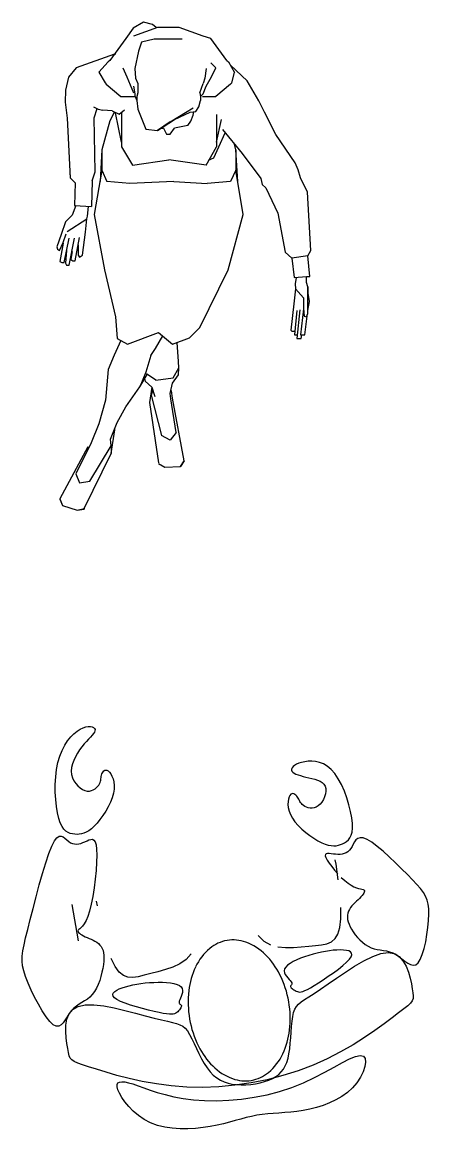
# Model space of a CAD drawing. Header units: millimetres. Extents: x 1029 to 1042.4, y 847.5 to 858.9.
# Drawn here: x 1039.833 to 1040.443, y 850.785 to 852.446 of the extents above; entities that cross this region are included whole.
import ezdxf

# ---------------------------------------------------------------- set-up
doc = ezdxf.new("R2010")
doc.units = ezdxf.units.MM
doc.linetypes.add('0', pattern=[0])
doc.layers.add('Mobiliario TöjiNN', color=7, linetype='Continuous')

msp = doc.modelspace()

# ---------------------------------------------------------------- linework, layer by layer
at = {"layer": 'Mobiliario TöjiNN'}
for p, q in [((1040.0145, 852.4456), (1039.999, 852.4365)), ((1040.0282, 852.442), (1040.0145, 852.4456)), ((1039.999, 852.4365), (1039.988, 852.4209)), ((1040.0355, 852.4374), (1039.9999, 852.4246)), ((1040.0337, 852.4374), (1040.0282, 852.442)), ((1040.0684, 852.4374), (1040.0355, 852.4374)), ((1040.104, 852.4246), (1040.0684, 852.4374)), ((1039.988, 852.4209), (1039.9643, 852.3881)), ((1040.0118, 852.4155), (1040.0072, 852.4018)), ((1040.0309, 852.42), (1040.0118, 852.4155)), ((1040.0729, 852.42), (1040.0309, 852.42)), ((1040.1159, 852.4209), (1040.104, 852.4246)), ((1040.1396, 852.3881), (1040.1159, 852.4209)), ((1039.9712, 852.3976), (1039.9137, 852.3768)), ((1039.973, 852.3976), (1039.9712, 852.3976)), ((1040.0072, 852.4018), (1040.0017, 852.3762)), ((1039.9615, 852.3862), (1039.9478, 852.3707)), ((1039.9643, 852.3881), (1039.9615, 852.3862)), ((1040.1159, 852.3844), (1040.1232, 852.3771)), ((1040.1396, 852.3881), (1040.1423, 852.3862)), ((1040.1423, 852.3862), (1040.151, 852.37)), ((1040.1701, 852.3574), (1040.145, 852.3812)), ((1039.9023, 852.3629), (1039.8978, 852.3437)), ((1039.9137, 852.3768), (1039.9023, 852.3629)), ((1039.9478, 852.3707), (1039.957, 852.3543)), ((1039.9835, 852.3771), (1039.9898, 852.3634)), ((1039.9898, 852.3634), (1039.9999, 852.3397)), ((1040.0017, 852.3762), (1040.0026, 852.3616)), ((1040.0026, 852.3616), (1040.0063, 852.3534)), ((1040.1067, 852.3616), (1040.104, 852.3534)), ((1040.1086, 852.3762), (1040.1067, 852.3616)), ((1040.1086, 852.3497), (1040.1168, 852.3634)), ((1040.1168, 852.3634), (1040.1232, 852.3771)), ((1040.1469, 852.3543), (1040.151, 852.37)), ((1039.957, 852.3543), (1039.9588, 852.3525)), ((1039.9588, 852.3525), (1039.9807, 852.3342)), ((1039.9999, 852.3497), (1040.0017, 852.3378)), ((1040.0063, 852.3534), (1040.0063, 852.3397)), ((1040.0994, 852.3397), (1040.104, 852.3534)), ((1040.104, 852.3378), (1040.1086, 852.3497)), ((1040.1451, 852.3525), (1040.1232, 852.3342)), ((1040.1451, 852.3525), (1040.1469, 852.3543)), ((1040.1874, 852.3276), (1040.1701, 852.3574)), ((1039.8978, 852.3437), (1039.8971, 852.3257)), ((1039.9807, 852.3342), (1040.0017, 852.3342)), ((1040.0017, 852.3378), (1040.0017, 852.3351)), ((1040.0017, 852.3351), (1040.0045, 852.3278)), ((1040.0063, 852.3397), (1040.0045, 852.3342)), ((1040.0045, 852.3342), (1040.0045, 852.3278)), ((1040.0994, 852.3397), (1040.1003, 852.3342)), ((1040.1003, 852.3342), (1040.104, 852.3378)), ((1040.1003, 852.3342), (1040.1003, 852.3278)), ((1040.1031, 852.3342), (1040.1232, 852.3342)), ((1039.8971, 852.3257), (1039.9004, 852.3013)), ((1039.9397, 852.3185), (1039.9469, 852.315)), ((1039.9405, 852.3022), (1039.9451, 852.3159)), ((1039.9469, 852.315), (1039.9539, 852.3136)), ((1039.9679, 852.3123), (1039.9539, 852.3136)), ((1039.9679, 852.3123), (1039.978, 852.3077)), ((1039.978, 852.3077), (1039.9862, 852.3141)), ((1040.0045, 852.3278), (1040.0063, 852.315)), ((1040.0063, 852.315), (1040.009, 852.3077)), ((1040.0547, 852.2958), (1040.0894, 852.3168)), ((1040.093, 852.3114), (1040.0976, 852.3187)), ((1040.0976, 852.3187), (1040.1003, 852.3278)), ((1040.196, 852.3104), (1040.1874, 852.3276)), ((1039.9004, 852.3013), (1039.9049, 852.2118)), ((1039.9424, 852.221), (1039.9405, 852.3022)), ((1039.9643, 852.2977), (1039.9524, 852.2538)), ((1039.9711, 852.3109), (1039.9643, 852.2977)), ((1039.9816, 852.2657), (1039.9725, 852.3095)), ((1039.9816, 852.3105), (1039.9816, 852.2821)), ((1040.009, 852.3077), (1040.0182, 852.2849)), ((1040.0355, 852.2831), (1040.0611, 852.2995)), ((1040.0547, 852.2958), (1040.0355, 852.2831)), ((1040.0547, 852.2958), (1040.0611, 852.2995)), ((1040.0611, 852.2995), (1040.0848, 852.3105)), ((1040.0812, 852.2904), (1040.0857, 852.2968)), ((1040.0848, 852.3105), (1040.093, 852.3114)), ((1040.0857, 852.2968), (1040.0894, 852.3059)), ((1040.0894, 852.3059), (1040.09, 852.311)), ((1040.1241, 852.3068), (1040.1241, 852.2821)), ((1040.1241, 852.2657), (1040.1314, 852.2995)), ((1040.2131, 852.2771), (1040.196, 852.3104)), ((1039.9816, 852.2821), (1039.9816, 852.2657)), ((1040.0182, 852.2849), (1040.0355, 852.2831)), ((1040.0419, 852.2867), (1040.0446, 852.2867)), ((1040.0419, 852.2867), (1040.0446, 852.2867)), ((1040.0446, 852.2867), (1040.0492, 852.2776)), ((1040.0547, 852.2776), (1040.0611, 852.2867)), ((1040.0812, 852.2904), (1040.0611, 852.2867)), ((1040.1241, 852.2821), (1040.1241, 852.2657)), ((1040.1277, 852.2584), (1040.1372, 852.2796)), ((1040.1332, 852.2846), (1040.1624, 852.2484)), ((1039.9816, 852.2657), (1039.9816, 852.2584)), ((1040.0492, 852.2776), (1040.0547, 852.2776)), ((1040.1241, 852.2657), (1040.1241, 852.2584)), ((1040.1533, 852.2538), (1040.151, 852.2625)), ((1040.2419, 852.2347), (1040.2131, 852.2771)), ((1039.9524, 852.2538), (1039.9497, 852.2064)), ((1039.9524, 852.2538), (1039.9524, 852.2237)), ((1039.9816, 852.2584), (1039.9981, 852.231)), ((1040.1086, 852.231), (1040.1241, 852.2584)), ((1040.1204, 852.242), (1040.1277, 852.2584)), ((1040.1533, 852.2538), (1040.1533, 852.2237)), ((1040.156, 852.2064), (1040.1533, 852.2538)), ((1040.1624, 852.2484), (1040.1907, 852.2109)), ((1039.9981, 852.231), (1040.0529, 852.2392)), ((1040.1086, 852.231), (1040.0529, 852.2392)), ((1040.1122, 852.2383), (1040.1204, 852.242)), ((1040.2465, 852.2242), (1040.2419, 852.2347)), ((1039.904, 852.22), (1039.9049, 852.2118)), ((1039.9378, 852.2073), (1039.9424, 852.221)), ((1039.9524, 852.2237), (1039.9405, 852.157)), ((1039.9524, 852.2237), (1039.9597, 852.2064)), ((1040.1533, 852.2237), (1040.1451, 852.2064)), ((1040.1643, 852.157), (1040.1533, 852.2237)), ((1040.2501, 852.2118), (1040.2465, 852.2242)), ((1039.9049, 852.2118), (1039.9122, 852.2045)), ((1039.9122, 852.2045), (1039.9113, 852.1704)), ((1039.9378, 852.2073), (1039.9369, 852.1689)), ((1039.9944, 852.2036), (1039.9597, 852.2064)), ((1040.0602, 852.2064), (1039.9944, 852.2036)), ((1040.0602, 852.2064), (1040.1104, 852.2036)), ((1040.1451, 852.2064), (1040.1104, 852.2036)), ((1040.1907, 852.2109), (1040.1926, 852.2018)), ((1040.1926, 852.2018), (1040.1981, 852.1972)), ((1040.1981, 852.1972), (1040.2163, 852.1589)), ((1040.2608, 852.1903), (1040.2501, 852.2118)), ((1040.2656, 852.1032), (1040.2608, 852.1903)), ((1039.9131, 852.1707), (1039.9077, 852.1561)), ((1039.9113, 852.1704), (1039.9369, 852.1689)), ((1039.9305, 852.1543), (1039.9323, 852.1689)), ((1039.8976, 852.1461), (1039.8912, 852.1269)), ((1039.9077, 852.1561), (1039.8976, 852.1461)), ((1039.9004, 852.1315), (1039.9296, 852.1506)), ((1039.9278, 852.1306), (1039.9296, 852.1506)), ((1039.9296, 852.1506), (1039.9305, 852.1543)), ((1039.9405, 852.157), (1039.9561, 852.0739)), ((1040.1414, 852.0739), (1040.1643, 852.157)), ((1040.2163, 852.1589), (1040.2273, 852.1004)), ((1039.9232, 852.0959), (1039.9278, 852.1306)), ((1039.8912, 852.1269), (1039.8848, 852.1086)), ((1039.8885, 852.1032), (1039.894, 852.115)), ((1039.894, 852.1141), (1039.8894, 852.0867)), ((1039.894, 852.115), (1039.8985, 852.1278)), ((1039.8958, 852.0849), (1039.9031, 852.1214)), ((1039.9031, 852.0812), (1039.9113, 852.1214)), ((1039.9122, 852.0876), (1039.9186, 852.1223)), ((1039.8848, 852.1086), (1039.8857, 852.105)), ((1039.8857, 852.105), (1039.8885, 852.1032)), ((1039.8994, 852.1032), (1039.8976, 852.084)), ((1039.9077, 852.1013), (1039.9058, 852.0895)), ((1039.9168, 852.1114), (1039.9168, 852.0959)), ((1039.9168, 852.0959), (1039.9186, 852.0931)), ((1039.9186, 852.0931), (1039.9232, 852.0959)), ((1040.2273, 852.1004), (1040.2373, 852.0913)), ((1040.2611, 852.0949), (1040.2656, 852.1032)), ((1039.8894, 852.0867), (1039.8921, 852.0849)), ((1039.8921, 852.0849), (1039.8958, 852.0849)), ((1039.8976, 852.084), (1039.8994, 852.0812)), ((1039.8994, 852.0812), (1039.9031, 852.0812)), ((1039.9058, 852.0895), (1039.9086, 852.0876)), ((1039.9086, 852.0876), (1039.9122, 852.0876)), ((1040.2611, 852.0949), (1040.2373, 852.0913)), ((1040.2373, 852.0913), (1040.2405, 852.0624)), ((1040.2641, 852.0642), (1040.2611, 852.0949)), ((1039.9561, 852.0739), (1039.9725, 852.0036)), ((1040.0994, 851.9872), (1040.1414, 852.0739)), ((1040.2405, 852.0624), (1040.2592, 852.0639)), ((1040.2438, 852.0626), (1040.2419, 852.0529)), ((1040.2592, 852.0639), (1040.2641, 852.0642)), ((1040.2592, 852.0548), (1040.2592, 852.0639)), ((1040.2419, 852.0529), (1040.2428, 852.0456)), ((1040.2611, 852.0484), (1040.2592, 852.0548)), ((1040.2611, 852.0292), (1040.2611, 852.0484)), ((1040.2611, 852.0484), (1040.2611, 852.0283)), ((1040.2428, 852.0456), (1040.2401, 852.0228)), ((1040.2547, 852.0319), (1040.2428, 852.0456)), ((1040.2547, 852.0319), (1040.2547, 852.0164)), ((1040.2638, 852.0265), (1040.2611, 852.042)), ((1040.2401, 852.0228), (1040.2355, 851.9835)), ((1040.2492, 852.0137), (1040.2446, 851.9707)), ((1040.2547, 852.0155), (1040.2501, 851.9762)), ((1040.2547, 852.0164), (1040.2556, 852.0045)), ((1040.2611, 852.0082), (1040.2611, 852.0283)), ((1040.2611, 852.0128), (1040.2638, 852.0265)), ((1039.9725, 852.0036), (1039.9752, 851.9707)), ((1040.2446, 852.0128), (1040.241, 851.9762)), ((1040.2556, 852.0045), (1040.2592, 852.0036)), ((1040.2565, 851.9762), (1040.2602, 852.0045)), ((1040.2592, 852.0036), (1040.2611, 852.0082)), ((1039.9908, 851.9625), (1040.0373, 851.9799)), ((1040.0373, 851.9799), (1040.0583, 851.9625)), ((1040.0839, 851.9717), (1040.0994, 851.9872)), ((1040.2355, 851.9835), (1040.2373, 851.9817)), ((1040.2373, 851.9817), (1040.241, 851.9817)), ((1039.9807, 851.968), (1039.9707, 851.9461)), ((1039.9752, 851.9707), (1039.9908, 851.9625)), ((1040.0328, 851.9561), (1040.0435, 851.9748)), ((1040.0583, 851.9625), (1040.0839, 851.9717)), ((1040.0674, 851.9364), (1040.0651, 851.9649)), ((1040.241, 851.9762), (1040.2446, 851.9762)), ((1040.2446, 851.9762), (1040.2455, 851.9762)), ((1040.2446, 851.9707), (1040.2483, 851.9707)), ((1040.2483, 851.9707), (1040.251, 851.9707)), ((1040.2501, 851.9762), (1040.2538, 851.9762)), ((1040.251, 851.9707), (1040.2519, 851.9762)), ((1040.2538, 851.9762), (1040.2565, 851.9762)), ((1040.0255, 851.9452), (1040.0328, 851.9561)), ((1039.9707, 851.9461), (1039.9615, 851.9242)), ((1040.0255, 851.9452), (1040.0182, 851.9205)), ((1040.0675, 851.9269), (1040.0674, 851.9364)), ((1039.9615, 851.9242), (1039.9579, 851.8785)), ((1040.0182, 851.9205), (1040.009, 851.8986)), ((1040.009, 851.8986), (1040.0202, 851.917)), ((1040.0332, 851.9085), (1040.0191, 851.9178)), ((1040.0583, 851.9041), (1040.0673, 851.9164)), ((1040.0594, 851.9121), (1040.0675, 851.9269)), ((1040.0673, 851.9164), (1040.0675, 851.9269)), ((1039.988, 851.8685), (1040.009, 851.8986)), ((1040.0163, 851.9108), (1040.0172, 851.9068)), ((1040.0172, 851.9068), (1040.0273, 851.8977)), ((1040.0273, 851.8977), (1040.0236, 851.8749)), ((1040.0273, 851.8977), (1040.0319, 851.884)), ((1040.0332, 851.9085), (1040.0594, 851.9121)), ((1040.0547, 851.8886), (1040.0583, 851.9041)), ((1040.0287, 851.8934), (1040.0264, 851.8858)), ((1040.0264, 851.8858), (1040.0419, 851.8256)), ((1040.0556, 851.8803), (1040.0547, 851.8886)), ((1040.0565, 851.8922), (1040.0556, 851.8931)), ((1040.0565, 851.8922), (1040.0556, 851.8931)), ((1040.0638, 851.8301), (1040.0556, 851.8803)), ((1040.0583, 851.8813), (1040.0565, 851.8922)), ((1040.0757, 851.7872), (1040.0583, 851.8813)), ((1039.9579, 851.8785), (1039.9478, 851.8429)), ((1039.9752, 851.8447), (1039.988, 851.8685)), ((1040.0236, 851.8749), (1040.0373, 851.7845)), ((1039.9478, 851.8429), (1039.936, 851.8146)), ((1039.9652, 851.8201), (1039.9752, 851.8447)), ((1039.9661, 851.7982), (1039.9716, 851.8338)), ((1039.9716, 851.8338), (1039.9716, 851.8356)), ((1040.0638, 851.8301), (1040.0547, 851.8182)), ((1039.936, 851.8146), (1039.9131, 851.768)), ((1039.9661, 851.81), (1039.9652, 851.8201)), ((1040.0547, 851.8182), (1040.0419, 851.8256)), ((1039.9314, 851.8082), (1039.8894, 851.7306)), ((1039.9259, 851.716), (1039.9661, 851.7982)), ((1039.9341, 851.7571), (1039.9661, 851.81)), ((1039.9661, 851.81), (1039.9661, 851.7982)), ((1040.0373, 851.7835), (1040.0465, 851.7781)), ((1040.0757, 851.7872), (1040.0702, 851.779)), ((1040.0702, 851.779), (1040.0757, 851.7872)), ((1039.9131, 851.768), (1039.9186, 851.7543)), ((1040.0465, 851.7781), (1040.0702, 851.779)), ((1039.9186, 851.7543), (1039.9341, 851.7571)), ((1039.8894, 851.7306), (1039.8894, 851.7297)), ((1039.8894, 851.7306), (1039.893, 851.7205)), ((1039.8894, 851.7297), (1039.893, 851.7205)), ((1039.893, 851.7205), (1039.915, 851.7132)), ((1039.893, 851.7205), (1039.915, 851.7132)), ((1039.915, 851.7132), (1039.9259, 851.716)), ((1039.915, 851.7132), (1039.9259, 851.7151)), ((1039.9259, 851.716), (1039.9259, 851.7151))]:
    msp.add_line(p, q, dxfattribs=at)
at = {"layer": 'Mobiliario TöjiNN', "linetype": '0'}
for p, q in [((1039.9103, 851.378), (1039.9151, 851.3819)), ((1039.9151, 851.3819), (1039.9197, 851.3849)), ((1039.9197, 851.3849), (1039.9241, 851.387)), ((1039.9241, 851.387), (1039.9282, 851.3883)), ((1039.9282, 851.3883), (1039.9319, 851.3888)), ((1039.9319, 851.3888), (1039.9351, 851.3887)), ((1039.9351, 851.3887), (1039.9378, 851.3881)), ((1039.9378, 851.3881), (1039.9399, 851.3871)), ((1039.9399, 851.3871), (1039.9414, 851.3857)), ((1039.9419, 851.3823), (1039.9411, 851.3804)), ((1039.9414, 851.3857), (1039.942, 851.3841)), ((1039.942, 851.3841), (1039.9419, 851.3823)), ((1039.8965, 851.3606), (1039.9009, 851.3673)), ((1039.9009, 851.3673), (1039.9055, 851.3731)), ((1039.9055, 851.3731), (1039.9103, 851.378)), ((1039.9292, 851.3665), (1039.9258, 851.3626)), ((1039.9323, 851.37), (1039.9292, 851.3665)), ((1039.9352, 851.373), (1039.9323, 851.37)), ((1039.9377, 851.3758), (1039.9352, 851.373)), ((1039.9397, 851.3782), (1039.9377, 851.3758)), ((1039.9411, 851.3804), (1039.9397, 851.3782)), ((1039.8891, 851.3443), (1039.8925, 851.3529)), ((1039.8925, 851.3529), (1039.8965, 851.3606)), ((1039.9155, 851.3486), (1039.9125, 851.3434)), ((1039.9189, 851.3536), (1039.9155, 851.3486)), ((1039.9223, 851.3583), (1039.9189, 851.3536)), ((1039.9258, 851.3626), (1039.9223, 851.3583)), ((1039.8843, 851.3243), (1039.8863, 851.3347)), ((1039.8863, 851.3347), (1039.8891, 851.3443)), ((1039.908, 851.3326), (1039.9067, 851.3272)), ((1039.91, 851.338), (1039.908, 851.3326)), ((1039.9125, 851.3434), (1039.91, 851.338)), ((1040.2442, 851.3322), (1040.2413, 851.3305)), ((1040.2477, 851.3337), (1040.2442, 851.3322)), ((1040.2518, 851.335), (1040.2477, 851.3337)), ((1040.2564, 851.336), (1040.2518, 851.335)), ((1040.2615, 851.3367), (1040.2564, 851.336)), ((1040.2669, 851.3368), (1040.2615, 851.3367)), ((1040.2726, 851.3363), (1040.2669, 851.3368)), ((1040.2785, 851.3349), (1040.2726, 851.3363)), ((1040.2844, 851.3326), (1040.2785, 851.3349)), ((1040.2903, 851.3291), (1040.2844, 851.3326)), ((1039.883, 851.3132), (1039.8843, 851.3243)), ((1039.9067, 851.3272), (1039.9063, 851.3219)), ((1039.9063, 851.3219), (1039.9068, 851.3167)), ((1039.9068, 851.3167), (1039.9083, 851.3119)), ((1039.9513, 851.3139), (1039.9517, 851.3158)), ((1039.9517, 851.3158), (1039.9523, 851.3176)), ((1039.9523, 851.3176), (1039.9531, 851.3194)), ((1039.9531, 851.3194), (1039.9541, 851.3209)), ((1039.9541, 851.3209), (1039.9553, 851.3222)), ((1039.9553, 851.3222), (1039.9566, 851.3231)), ((1039.9566, 851.3231), (1039.9582, 851.3235)), ((1039.9582, 851.3235), (1039.9598, 851.3232)), ((1039.9598, 851.3232), (1039.9617, 851.3222)), ((1039.9617, 851.3222), (1039.9636, 851.3203)), ((1039.9636, 851.3203), (1039.9656, 851.3177)), ((1039.9656, 851.3177), (1039.9674, 851.3143)), ((1040.2366, 851.325), (1040.2365, 851.3232)), ((1040.2365, 851.3232), (1040.2371, 851.3216)), ((1040.2374, 851.3268), (1040.2366, 851.325)), ((1040.2371, 851.3216), (1040.2386, 851.3201)), ((1040.239, 851.3287), (1040.2374, 851.3268)), ((1040.2386, 851.3201), (1040.2406, 851.3187)), ((1040.2413, 851.3305), (1040.239, 851.3287)), ((1040.2406, 851.3187), (1040.2433, 851.3174)), ((1040.2433, 851.3174), (1040.2464, 851.3162)), ((1040.2464, 851.3162), (1040.25, 851.3151)), ((1040.2961, 851.3244), (1040.2903, 851.3291)), ((1040.3016, 851.3182), (1040.2961, 851.3244)), ((1040.3068, 851.3105), (1040.3016, 851.3182)), ((1039.8824, 851.3017), (1039.883, 851.3132)), ((1039.8824, 851.2903), (1039.8824, 851.3017)), ((1039.9083, 851.3119), (1039.9104, 851.3073)), ((1039.9104, 851.3073), (1039.9131, 851.3032)), ((1039.9131, 851.3032), (1039.9163, 851.2996)), ((1039.9163, 851.2996), (1039.9197, 851.2966)), ((1039.9442, 851.2971), (1039.9461, 851.2991)), ((1039.9461, 851.2991), (1039.9476, 851.301)), ((1039.9476, 851.301), (1039.9487, 851.303)), ((1039.9487, 851.303), (1039.9495, 851.3049)), ((1039.9495, 851.3049), (1039.9501, 851.3067)), ((1039.9501, 851.3067), (1039.9505, 851.3085)), ((1039.9505, 851.3085), (1039.9507, 851.3103)), ((1039.9507, 851.3103), (1039.951, 851.3121)), ((1039.951, 851.3121), (1039.9513, 851.3139)), ((1039.9674, 851.3143), (1039.969, 851.3103)), ((1039.969, 851.3103), (1039.9702, 851.3057)), ((1039.9702, 851.3057), (1039.9708, 851.3004)), ((1039.9708, 851.3004), (1039.9707, 851.2947)), ((1040.25, 851.3151), (1040.254, 851.314)), ((1040.254, 851.314), (1040.2582, 851.313)), ((1040.2582, 851.313), (1040.2626, 851.312)), ((1040.2626, 851.312), (1040.2671, 851.311)), ((1040.2671, 851.311), (1040.2715, 851.3098)), ((1040.2715, 851.3098), (1040.2756, 851.3084)), ((1040.2756, 851.3084), (1040.2794, 851.3068)), ((1040.2794, 851.3068), (1040.2827, 851.3048)), ((1040.2827, 851.3048), (1040.2853, 851.3023)), ((1040.2853, 851.3023), (1040.2872, 851.2994)), ((1040.2872, 851.2994), (1040.2881, 851.2958)), ((1040.3116, 851.3016), (1040.3068, 851.3105)), ((1040.3159, 851.2919), (1040.3116, 851.3016)), ((1039.883, 851.2792), (1039.8824, 851.2903)), ((1039.9197, 851.2966), (1039.9233, 851.2943)), ((1039.9233, 851.2943), (1039.9269, 851.2928)), ((1039.9269, 851.2928), (1039.9303, 851.292)), ((1039.9303, 851.292), (1039.9336, 851.292)), ((1039.9336, 851.292), (1039.9366, 851.2927)), ((1039.9366, 851.2927), (1039.9394, 851.2938)), ((1039.9394, 851.2938), (1039.942, 851.2953)), ((1039.942, 851.2953), (1039.9442, 851.2971)), ((1039.9697, 851.2886), (1039.9679, 851.282)), ((1039.9707, 851.2947), (1039.9697, 851.2886)), ((1040.2329, 851.2831), (1040.232, 851.28)), ((1040.2341, 851.2855), (1040.2329, 851.2831)), ((1040.2355, 851.2871), (1040.2341, 851.2855)), ((1040.237, 851.2879), (1040.2355, 851.2871)), ((1040.2386, 851.2881), (1040.237, 851.2879)), ((1040.2401, 851.2877), (1040.2386, 851.2881)), ((1040.2417, 851.2869), (1040.2401, 851.2877)), ((1040.2431, 851.2857), (1040.2417, 851.2869)), ((1040.2445, 851.2843), (1040.2431, 851.2857)), ((1040.2457, 851.2828), (1040.2445, 851.2843)), ((1040.2467, 851.2813), (1040.2457, 851.2828)), ((1040.2863, 851.2835), (1040.2845, 851.2794)), ((1040.2876, 851.2877), (1040.2863, 851.2835)), ((1040.2882, 851.2919), (1040.2876, 851.2877)), ((1040.2881, 851.2958), (1040.2882, 851.2919)), ((1040.3196, 851.2817), (1040.3159, 851.2919)), ((1039.8841, 851.2687), (1039.883, 851.2792)), ((1039.8856, 851.2592), (1039.8841, 851.2687)), ((1039.9619, 851.2684), (1039.958, 851.2617)), ((1039.9652, 851.2753), (1039.9619, 851.2684)), ((1039.9679, 851.282), (1039.9652, 851.2753)), ((1040.2314, 851.2762), (1040.2312, 851.2719)), ((1040.2312, 851.2719), (1040.2317, 851.2671)), ((1040.232, 851.28), (1040.2314, 851.2762)), ((1040.2317, 851.2671), (1040.2329, 851.262)), ((1040.2476, 851.2797), (1040.2467, 851.2813)), ((1040.2484, 851.278), (1040.2476, 851.2797)), ((1040.2493, 851.2764), (1040.2484, 851.278)), ((1040.2503, 851.2749), (1040.2493, 851.2764)), ((1040.2514, 851.2733), (1040.2503, 851.2749)), ((1040.2528, 851.2718), (1040.2514, 851.2733)), ((1040.2545, 851.2704), (1040.2528, 851.2718)), ((1040.2566, 851.269), (1040.2545, 851.2704)), ((1040.259, 851.2678), (1040.2566, 851.269)), ((1040.2617, 851.2669), (1040.259, 851.2678)), ((1040.2646, 851.2663), (1040.2617, 851.2669)), ((1040.2677, 851.2662), (1040.2646, 851.2663)), ((1040.2708, 851.2666), (1040.2677, 851.2662)), ((1040.2738, 851.2677), (1040.2708, 851.2666)), ((1040.2768, 851.2696), (1040.2738, 851.2677)), ((1040.2797, 851.2722), (1040.2768, 851.2696)), ((1040.2823, 851.2755), (1040.2797, 851.2722)), ((1040.2845, 851.2794), (1040.2823, 851.2755)), ((1040.3228, 851.2713), (1040.3196, 851.2817)), ((1040.3252, 851.2613), (1040.3228, 851.2713)), ((1039.8876, 851.2509), (1039.8856, 851.2592)), ((1039.8899, 851.2442), (1039.8876, 851.2509)), ((1039.9494, 851.2493), (1039.945, 851.2438)), ((1039.9538, 851.2553), (1039.9494, 851.2493)), ((1039.958, 851.2617), (1039.9538, 851.2553)), ((1040.2329, 851.262), (1040.2349, 851.2566)), ((1040.2349, 851.2566), (1040.2379, 851.2511)), ((1040.2379, 851.2511), (1040.2418, 851.2456)), ((1040.327, 851.2518), (1040.3252, 851.2613)), ((1040.3279, 851.2434), (1040.327, 851.2518)), ((1039.8925, 851.2389), (1039.8899, 851.2442)), ((1039.8953, 851.2348), (1039.8925, 851.2389)), ((1039.8984, 851.2318), (1039.8953, 851.2348)), ((1039.9326, 851.2324), (1039.9289, 851.2302)), ((1039.9365, 851.2354), (1039.9326, 851.2324)), ((1039.9406, 851.2391), (1039.9365, 851.2354)), ((1039.945, 851.2438), (1039.9406, 851.2391)), ((1040.2418, 851.2456), (1040.2466, 851.2401)), ((1040.2466, 851.2401), (1040.2521, 851.2348)), ((1040.2521, 851.2348), (1040.258, 851.2298)), ((1040.3274, 851.2304), (1040.328, 851.2363)), ((1040.328, 851.2363), (1040.3279, 851.2434)), ((1039.877, 851.2094), (1039.881, 851.2172)), ((1039.881, 851.2172), (1039.8846, 851.2219)), ((1039.8846, 851.2219), (1039.888, 851.2242)), ((1039.888, 851.2242), (1039.8911, 851.2244)), ((1039.8911, 851.2244), (1039.894, 851.2232)), ((1039.894, 851.2232), (1039.8969, 851.2211)), ((1039.8969, 851.2211), (1039.8997, 851.2186)), ((1039.9016, 851.2297), (1039.8984, 851.2318)), ((1039.8997, 851.2186), (1039.9025, 851.2162)), ((1039.9049, 851.2283), (1039.9016, 851.2297)), ((1039.9025, 851.2162), (1039.9054, 851.2144)), ((1039.9083, 851.2275), (1039.9049, 851.2283)), ((1039.9117, 851.2271), (1039.9083, 851.2275)), ((1039.915, 851.2269), (1039.9117, 851.2271)), ((1039.9184, 851.2271), (1039.915, 851.2269)), ((1039.9218, 851.2276), (1039.9184, 851.2271)), ((1039.9253, 851.2286), (1039.9218, 851.2276)), ((1039.9239, 851.2145), (1039.9269, 851.2158)), ((1039.9289, 851.2302), (1039.9253, 851.2286)), ((1039.9269, 851.2158), (1039.93, 851.2172)), ((1039.93, 851.2172), (1039.9329, 851.2186)), ((1039.9329, 851.2186), (1039.9357, 851.2194)), ((1039.9357, 851.2194), (1039.9382, 851.2195)), ((1039.9382, 851.2195), (1039.9404, 851.2184)), ((1039.9404, 851.2184), (1039.9422, 851.2158)), ((1039.9422, 851.2158), (1039.9436, 851.2114)), ((1040.258, 851.2298), (1040.2641, 851.2252)), ((1040.2641, 851.2252), (1040.2703, 851.221)), ((1040.2703, 851.221), (1040.2763, 851.2174)), ((1040.2763, 851.2174), (1040.282, 851.2144)), ((1040.3163, 851.2144), (1040.3192, 851.2163)), ((1040.3192, 851.2163), (1040.3219, 851.2187)), ((1040.3219, 851.2187), (1040.3242, 851.2218)), ((1040.3242, 851.2218), (1040.3261, 851.2256)), ((1040.3261, 851.2256), (1040.3274, 851.2304)), ((1040.3311, 851.2157), (1040.3292, 851.2124)), ((1040.3333, 851.2187), (1040.3311, 851.2157)), ((1040.3361, 851.2209), (1040.3333, 851.2187)), ((1040.3396, 851.2219), (1040.3361, 851.2209)), ((1040.3442, 851.2215), (1040.3396, 851.2219)), ((1040.3499, 851.2192), (1040.3442, 851.2215)), ((1040.3569, 851.215), (1040.3499, 851.2192)), ((1039.8727, 851.1983), (1039.877, 851.2094)), ((1039.9054, 851.2144), (1039.9084, 851.2132)), ((1039.9084, 851.2132), (1039.9114, 851.2126)), ((1039.9114, 851.2126), (1039.9145, 851.2124)), ((1039.9145, 851.2124), (1039.9176, 851.2127)), ((1039.9176, 851.2127), (1039.9207, 851.2134)), ((1039.9207, 851.2134), (1039.9239, 851.2145)), ((1039.9436, 851.2114), (1039.9444, 851.2048)), ((1039.9444, 851.2048), (1039.9446, 851.1958)), ((1040.282, 851.2144), (1040.2871, 851.2123)), ((1040.2871, 851.2123), (1040.2918, 851.2108)), ((1040.2918, 851.2108), (1040.2961, 851.21)), ((1040.2961, 851.21), (1040.3, 851.2097)), ((1040.3, 851.2097), (1040.3036, 851.2099)), ((1040.3036, 851.2099), (1040.307, 851.2106)), ((1040.307, 851.2106), (1040.3102, 851.2116)), ((1040.3102, 851.2116), (1040.3133, 851.2129)), ((1040.3133, 851.2129), (1040.3163, 851.2144)), ((1040.3184, 851.1993), (1040.3156, 851.1981)), ((1040.3211, 851.2009), (1040.3184, 851.1993)), ((1040.3235, 851.203), (1040.3211, 851.2009)), ((1040.3256, 851.2057), (1040.3235, 851.203)), ((1040.3275, 851.2089), (1040.3256, 851.2057)), ((1040.3292, 851.2124), (1040.3275, 851.2089)), ((1040.365, 851.2089), (1040.3569, 851.215)), ((1040.3739, 851.2015), (1040.365, 851.2089)), ((1040.3832, 851.1932), (1040.3739, 851.2015)), ((1039.8632, 851.1683), (1039.868, 851.1843)), ((1039.868, 851.1843), (1039.8727, 851.1983)), ((1039.9443, 851.185), (1039.9435, 851.1728)), ((1039.9446, 851.1958), (1039.9443, 851.185)), ((1040.2875, 851.1967), (1040.2873, 851.1949)), ((1040.2873, 851.1949), (1040.2881, 851.1922)), ((1040.2887, 851.1977), (1040.2875, 851.1967)), ((1040.2881, 851.1922), (1040.29, 851.1884)), ((1040.2906, 851.1981), (1040.2887, 851.1977)), ((1040.29, 851.1884), (1040.293, 851.1838)), ((1040.2932, 851.1981), (1040.2906, 851.1981)), ((1040.293, 851.1838), (1040.2969, 851.1786)), ((1040.2961, 851.1978), (1040.2932, 851.1981)), ((1040.2994, 851.1974), (1040.2961, 851.1978)), ((1040.3027, 851.197), (1040.2994, 851.1974)), ((1040.3034, 851.182), (1040.3022, 851.1888)), ((1040.3061, 851.1969), (1040.3027, 851.197)), ((1040.3094, 851.1969), (1040.3061, 851.1969)), ((1040.3125, 851.1973), (1040.3094, 851.1969)), ((1040.3156, 851.1981), (1040.3125, 851.1973)), ((1040.3926, 851.1844), (1040.3832, 851.1932)), ((1040.4018, 851.1754), (1040.3926, 851.1844)), ((1039.8584, 851.151), (1039.8632, 851.1683)), ((1039.9435, 851.1728), (1039.9422, 851.1598)), ((1040.2969, 851.1786), (1040.3013, 851.1732)), ((1040.3013, 851.1732), (1040.3062, 851.1677)), ((1040.3068, 851.1589), (1040.3034, 851.182)), ((1040.4104, 851.1667), (1040.4018, 851.1754)), ((1040.418, 851.1587), (1040.4104, 851.1667)), ((1039.8536, 851.1332), (1039.8584, 851.151)), ((1039.9422, 851.1598), (1039.9406, 851.1466)), ((1040.3113, 851.1624), (1040.3164, 851.1576)), ((1040.3164, 851.1576), (1040.3214, 851.1536)), ((1040.3214, 851.1536), (1040.3259, 851.1505)), ((1040.3259, 851.1505), (1040.3301, 851.1483)), ((1040.4246, 851.1517), (1040.418, 851.1587)), ((1040.4299, 851.1455), (1040.4246, 851.1517)), ((1039.8491, 851.1156), (1039.8536, 851.1332)), ((1039.9386, 851.1339), (1039.9364, 851.1221)), ((1039.9406, 851.1466), (1039.9386, 851.1339)), ((1040.3301, 851.1483), (1040.3339, 851.1468)), ((1040.3339, 851.1468), (1040.3371, 851.1458)), ((1040.3371, 851.1458), (1040.3399, 851.1452)), ((1040.3406, 851.133), (1040.3386, 851.1309)), ((1040.3399, 851.1452), (1040.3422, 851.1447)), ((1040.3424, 851.135), (1040.3406, 851.133)), ((1040.3422, 851.1447), (1040.344, 851.1443)), ((1040.3439, 851.137), (1040.3424, 851.135)), ((1040.345, 851.1387), (1040.3439, 851.137)), ((1040.344, 851.1443), (1040.3453, 851.1437)), ((1040.3458, 851.1403), (1040.345, 851.1387)), ((1040.3453, 851.1437), (1040.3459, 851.1429)), ((1040.3461, 851.1417), (1040.3458, 851.1403)), ((1040.3459, 851.1429), (1040.3461, 851.1417)), ((1040.4343, 851.1397), (1040.4299, 851.1455)), ((1040.4376, 851.1341), (1040.4343, 851.1397)), ((1040.44, 851.1283), (1040.4376, 851.1341)), ((1039.9173, 851.0673), (1039.9079, 851.1216)), ((1039.9364, 851.1221), (1039.9339, 851.1119)), ((1039.9456, 851.1198), (1039.9444, 851.1267)), ((1040.3107, 851.1004), (1040.3107, 851.1172)), ((1040.3251, 851.1171), (1040.3234, 851.1144)), ((1040.3271, 851.1196), (1040.3251, 851.1171)), ((1040.3294, 851.122), (1040.3271, 851.1196)), ((1040.3317, 851.1243), (1040.3294, 851.122)), ((1040.3341, 851.1266), (1040.3317, 851.1243)), ((1040.3364, 851.1288), (1040.3341, 851.1266)), ((1040.3386, 851.1309), (1040.3364, 851.1288)), ((1040.4416, 851.1221), (1040.44, 851.1283)), ((1040.4424, 851.1151), (1040.4416, 851.1221)), ((1039.8449, 851.099), (1039.8491, 851.1156)), ((1039.9313, 851.1038), (1039.9286, 851.0975)), ((1039.9339, 851.1119), (1039.9313, 851.1038)), ((1040.3092, 851.0872), (1040.3107, 851.1004)), ((1040.321, 851.1088), (1040.3205, 851.1057)), ((1040.3205, 851.1057), (1040.3205, 851.1026)), ((1040.3205, 851.1026), (1040.3208, 851.0992)), ((1040.322, 851.1117), (1040.321, 851.1088)), ((1040.3234, 851.1144), (1040.322, 851.1117)), ((1040.4421, 851.0976), (1040.4426, 851.107)), ((1040.4426, 851.107), (1040.4424, 851.1151)), ((1039.838, 851.0716), (1039.8412, 851.0841)), ((1039.8412, 851.0841), (1039.8449, 851.099)), ((1039.9167, 851.0833), (1039.9164, 851.0822)), ((1039.9177, 851.0843), (1039.9167, 851.0833)), ((1039.9192, 851.0854), (1039.9177, 851.0843)), ((1039.9211, 851.087), (1039.9192, 851.0854)), ((1039.9234, 851.0894), (1039.9211, 851.087)), ((1039.9259, 851.0928), (1039.9234, 851.0894)), ((1039.9286, 851.0975), (1039.9259, 851.0928)), ((1040.3063, 851.0774), (1040.3092, 851.0872)), ((1040.3208, 851.0992), (1040.3217, 851.0958)), ((1040.3217, 851.0958), (1040.3229, 851.0921)), ((1040.3229, 851.0921), (1040.3246, 851.0884)), ((1040.3246, 851.0884), (1040.3267, 851.0845)), ((1040.3267, 851.0845), (1040.3293, 851.0805)), ((1040.4397, 851.0765), (1040.4412, 851.0872)), ((1040.4412, 851.0872), (1040.4421, 851.0976)), ((1039.8356, 851.0611), (1039.838, 851.0716)), ((1039.9164, 851.0822), (1039.9166, 851.0811)), ((1039.9166, 851.0811), (1039.9174, 851.0799)), ((1039.9174, 851.0799), (1039.9186, 851.0786)), ((1039.9186, 851.0786), (1039.9203, 851.0774)), ((1039.9203, 851.0774), (1039.9223, 851.076)), ((1039.9223, 851.076), (1039.9247, 851.0747)), ((1039.9247, 851.0747), (1039.9273, 851.0734)), ((1039.9273, 851.0734), (1039.9301, 851.0722)), ((1039.9301, 851.0722), (1039.933, 851.0709)), ((1039.933, 851.0709), (1039.936, 851.0696)), ((1039.936, 851.0696), (1039.939, 851.0682)), ((1039.939, 851.0682), (1039.9419, 851.0667)), ((1039.9419, 851.0667), (1039.9447, 851.065)), ((1040.1867, 851.0751), (1040.1953, 851.0667)), ((1040.1953, 851.0667), (1040.2053, 851.0613)), ((1040.2964, 851.0658), (1040.302, 851.0705)), ((1040.302, 851.0705), (1040.3063, 851.0774)), ((1040.3293, 851.0805), (1040.3323, 851.0764)), ((1040.3323, 851.0764), (1040.3356, 851.0724)), ((1040.3356, 851.0724), (1040.3392, 851.0686)), ((1040.3392, 851.0686), (1040.3431, 851.065)), ((1040.4378, 851.0659), (1040.4397, 851.0765)), ((1039.8329, 851.0442), (1039.8338, 851.0521)), ((1039.8338, 851.0521), (1039.8356, 851.0611)), ((1039.9447, 851.065), (1039.9472, 851.0631)), ((1039.9472, 851.0631), (1039.9494, 851.0609)), ((1039.9494, 851.0609), (1039.9513, 851.0585)), ((1039.9513, 851.0585), (1039.9528, 851.0558)), ((1039.9528, 851.0558), (1039.954, 851.0527)), ((1039.954, 851.0527), (1039.9548, 851.0493)), ((1040.2162, 851.0583), (1040.2278, 851.0572)), ((1040.2278, 851.0572), (1040.2397, 851.0573)), ((1040.2397, 851.0573), (1040.2513, 851.0582)), ((1040.2513, 851.0582), (1040.2624, 851.0593)), ((1040.2624, 851.0593), (1040.2725, 851.0602)), ((1040.2725, 851.0602), (1040.2816, 851.0612)), ((1040.2814, 851.0503), (1040.2752, 851.0488)), ((1040.2876, 851.0514), (1040.2814, 851.0503)), ((1040.2816, 851.0612), (1040.2896, 851.0629)), ((1040.2935, 851.0524), (1040.2876, 851.0514)), ((1040.2896, 851.0629), (1040.2964, 851.0658)), ((1040.2993, 851.053), (1040.2935, 851.0524)), ((1040.3048, 851.0534), (1040.2993, 851.053)), ((1040.3099, 851.0536), (1040.3048, 851.0534)), ((1040.3147, 851.0534), (1040.3099, 851.0536)), ((1040.3189, 851.0529), (1040.3147, 851.0534)), ((1040.3225, 851.052), (1040.3189, 851.0529)), ((1040.3251, 851.0507), (1040.3225, 851.052)), ((1040.3267, 851.0488), (1040.3251, 851.0507)), ((1040.3431, 851.065), (1040.3472, 851.0618)), ((1040.3472, 851.0618), (1040.3515, 851.0591)), ((1040.3515, 851.0591), (1040.3559, 851.0569)), ((1040.3559, 851.0569), (1040.3604, 851.0553)), ((1040.3604, 851.0553), (1040.365, 851.0543)), ((1040.365, 851.0543), (1040.3697, 851.0535)), ((1040.3697, 851.0535), (1040.3744, 851.0528)), ((1040.3707, 851.0481), (1040.3816, 851.0497)), ((1040.3744, 851.0528), (1040.3791, 851.052)), ((1040.3791, 851.052), (1040.3838, 851.0509)), ((1040.3816, 851.0497), (1040.3906, 851.0481)), ((1040.3838, 851.0509), (1040.3885, 851.0493)), ((1040.4327, 851.0468), (1040.4355, 851.0558)), ((1040.4355, 851.0558), (1040.4378, 851.0659)), ((1039.8327, 851.0369), (1039.8329, 851.0442)), ((1039.8335, 851.0296), (1039.8327, 851.0369)), ((1039.9551, 851.0366), (1039.9545, 851.0315)), ((1039.9548, 851.0493), (1039.9552, 851.0455)), ((1039.9553, 851.0413), (1039.9551, 851.0366)), ((1039.9552, 851.0455), (1039.9553, 851.0413)), ((1039.9721, 851.0287), (1039.9663, 851.0405)), ((1040.0787, 851.0393), (1040.0693, 851.0328)), ((1040.0862, 851.0477), (1040.0787, 851.0393)), ((1040.2346, 851.0334), (1040.2308, 851.0306)), ((1040.2392, 851.036), (1040.2346, 851.0334)), ((1040.2445, 851.0386), (1040.2392, 851.036)), ((1040.2502, 851.041), (1040.2445, 851.0386)), ((1040.2563, 851.0433), (1040.2502, 851.041)), ((1040.2626, 851.0453), (1040.2563, 851.0433)), ((1040.2689, 851.0472), (1040.2626, 851.0453)), ((1040.2752, 851.0488), (1040.2689, 851.0472)), ((1040.3135, 851.0302), (1040.3192, 851.0351)), ((1040.3192, 851.0351), (1040.3234, 851.0396)), ((1040.3234, 851.0396), (1040.326, 851.0433)), ((1040.326, 851.0433), (1040.3271, 851.0464)), ((1040.3271, 851.0464), (1040.3267, 851.0488)), ((1040.3313, 851.0293), (1040.3451, 851.0373)), ((1040.3451, 851.0373), (1040.3584, 851.0438)), ((1040.3584, 851.0438), (1040.3707, 851.0481)), ((1040.3885, 851.0493), (1040.3931, 851.047)), ((1040.3906, 851.0481), (1040.398, 851.0437)), ((1040.3931, 851.047), (1040.3977, 851.0439)), ((1040.3977, 851.0439), (1040.4022, 851.0404)), ((1040.398, 851.0437), (1040.4038, 851.0372)), ((1040.4022, 851.0404), (1040.4066, 851.0369)), ((1040.4038, 851.0372), (1040.4084, 851.0292)), ((1040.4066, 851.0369), (1040.4109, 851.0338)), ((1040.4109, 851.0338), (1040.4151, 851.0315)), ((1040.4228, 851.0312), (1040.4264, 851.0341)), ((1040.4264, 851.0341), (1040.4297, 851.0394)), ((1040.4297, 851.0394), (1040.4327, 851.0468)), ((1039.8352, 851.022), (1039.8335, 851.0296)), ((1039.8379, 851.0136), (1039.8352, 851.022)), ((1039.9524, 851.02), (1039.9509, 851.0139)), ((1039.9536, 851.0259), (1039.9524, 851.02)), ((1039.9545, 851.0315), (1039.9536, 851.0259)), ((1039.9781, 851.0204), (1039.9721, 851.0287)), ((1039.9845, 851.0153), (1039.9781, 851.0204)), ((1040.0256, 851.0182), (1040.0157, 851.0156)), ((1040.0364, 851.0209), (1040.0256, 851.0182)), ((1040.0476, 851.024), (1040.0364, 851.0209)), ((1040.0588, 851.0278), (1040.0476, 851.024)), ((1040.0693, 851.0328), (1040.0588, 851.0278)), ((1040.2262, 851.025), (1040.2256, 851.0222)), ((1040.2256, 851.0222), (1040.226, 851.0194)), ((1040.226, 851.0194), (1040.2272, 851.0167)), ((1040.228, 851.0278), (1040.2262, 851.025)), ((1040.2272, 851.0167), (1040.2289, 851.0141)), ((1040.2308, 851.0306), (1040.228, 851.0278)), ((1040.2918, 851.014), (1040.2995, 851.0194)), ((1040.2995, 851.0194), (1040.3069, 851.0248)), ((1040.304, 851.0113), (1040.3175, 851.0204)), ((1040.3069, 851.0248), (1040.3135, 851.0302)), ((1040.3175, 851.0204), (1040.3313, 851.0293)), ((1040.4084, 851.0292), (1040.4118, 851.0204)), ((1040.4118, 851.0204), (1040.4144, 851.0114)), ((1040.4151, 851.0315), (1040.4191, 851.0305)), ((1040.4191, 851.0305), (1040.4228, 851.0312)), ((1039.8416, 851.0039), (1039.8379, 851.0136)), ((1039.8462, 850.9934), (1039.8416, 851.0039)), ((1039.9467, 851.0018), (1039.9441, 850.9962)), ((1039.949, 851.0078), (1039.9467, 851.0018)), ((1039.9509, 851.0139), (1039.949, 851.0078)), ((1039.9913, 851.0128), (1039.9845, 851.0153)), ((1039.9987, 851.0123), (1039.9913, 851.0128)), ((1039.993, 850.9998), (1039.9986, 851.0011)), ((1039.9986, 851.0011), (1040.0045, 851.0022)), ((1040.0068, 851.0134), (1039.9987, 851.0123)), ((1040.0045, 851.0022), (1040.0107, 851.0032)), ((1040.0157, 851.0156), (1040.0068, 851.0134)), ((1040.0107, 851.0032), (1040.017, 851.004)), ((1040.017, 851.004), (1040.0235, 851.0046)), ((1040.0235, 851.0046), (1040.0301, 851.0049)), ((1040.0301, 851.0049), (1040.0367, 851.0051)), ((1040.0367, 851.0051), (1040.0432, 851.005)), ((1040.0432, 851.005), (1040.0494, 851.0047)), ((1040.0494, 851.0047), (1040.0552, 851.0041)), ((1040.0552, 851.0041), (1040.0604, 851.0031)), ((1040.0604, 851.0031), (1040.065, 851.0018)), ((1040.065, 851.0018), (1040.0686, 851.0001)), ((1040.0686, 851.0001), (1040.0712, 850.9981)), ((1040.2289, 851.0141), (1040.2309, 851.0117)), ((1040.2309, 851.0117), (1040.2329, 851.0094)), ((1040.2329, 851.0094), (1040.2348, 851.0075)), ((1040.2348, 851.0075), (1040.2362, 851.0057)), ((1040.2356, 851.0001), (1040.2353, 850.9994)), ((1040.2361, 851.0007), (1040.2356, 851.0001)), ((1040.2367, 851.0014), (1040.2361, 851.0007)), ((1040.2362, 851.0057), (1040.237, 851.0043)), ((1040.2371, 851.0022), (1040.2367, 851.0014)), ((1040.237, 851.0043), (1040.2372, 851.0032)), ((1040.2372, 851.0032), (1040.2371, 851.0022)), ((1040.265, 850.9968), (1040.2704, 851)), ((1040.2704, 851), (1040.277, 851.0041)), ((1040.277, 851.0041), (1040.2842, 851.0088)), ((1040.2802, 850.9947), (1040.2915, 851.0025)), ((1040.2842, 851.0088), (1040.2918, 851.014)), ((1040.2915, 851.0025), (1040.304, 851.0113)), ((1040.4144, 851.0114), (1040.4163, 851.0028)), ((1040.4163, 851.0028), (1040.4176, 850.9953)), ((1039.8514, 850.9826), (1039.8462, 850.9934)), ((1039.9379, 850.9866), (1039.9343, 850.9829)), ((1039.9412, 850.9911), (1039.9379, 850.9866)), ((1039.9441, 850.9962), (1039.9412, 850.9911)), ((1039.9686, 850.9866), (1039.9694, 850.9889)), ((1039.969, 850.9842), (1039.9686, 850.9866)), ((1039.971, 850.9816), (1039.969, 850.9842)), ((1039.9694, 850.9889), (1039.9715, 850.991)), ((1039.9715, 850.991), (1039.9745, 850.9931)), ((1039.9745, 850.9931), (1039.9783, 850.995)), ((1039.9783, 850.995), (1039.9828, 850.9967)), ((1039.9828, 850.9967), (1039.9877, 850.9983)), ((1039.9877, 850.9983), (1039.993, 850.9998)), ((1040.0713, 850.9839), (1040.0701, 850.9811)), ((1040.0712, 850.9981), (1040.0727, 850.9956)), ((1040.0723, 850.9869), (1040.0713, 850.9839)), ((1040.0731, 850.9899), (1040.0723, 850.9869)), ((1040.0727, 850.9956), (1040.0733, 850.9929)), ((1040.0733, 850.9929), (1040.0731, 850.9899)), ((1040.2353, 850.9994), (1040.2352, 850.9986)), ((1040.2352, 850.9986), (1040.2356, 850.9977)), ((1040.2356, 850.9977), (1040.2363, 850.9966)), ((1040.2363, 850.9966), (1040.2374, 850.9956)), ((1040.2374, 850.9956), (1040.2387, 850.9945)), ((1040.2387, 850.9945), (1040.2402, 850.9935)), ((1040.2402, 850.9935), (1040.2419, 850.9925)), ((1040.2419, 850.9925), (1040.2436, 850.9917)), ((1040.2436, 850.9917), (1040.2454, 850.991)), ((1040.2454, 850.991), (1040.2472, 850.9906)), ((1040.2472, 850.9906), (1040.249, 850.9904)), ((1040.249, 850.9904), (1040.2512, 850.9906)), ((1040.2512, 850.9906), (1040.2537, 850.9913)), ((1040.2537, 850.9913), (1040.2567, 850.9925)), ((1040.2563, 850.9792), (1040.2628, 850.9834)), ((1040.2567, 850.9925), (1040.2604, 850.9943)), ((1040.2604, 850.9943), (1040.265, 850.9968)), ((1040.2628, 850.9834), (1040.2707, 850.9884)), ((1040.2707, 850.9884), (1040.2802, 850.9947)), ((1040.4176, 850.9953), (1040.4186, 850.9892)), ((1040.4186, 850.9892), (1040.4191, 850.9845)), ((1040.4191, 850.9845), (1040.4188, 850.9806)), ((1039.8571, 850.972), (1039.8514, 850.9826)), ((1039.8629, 850.962), (1039.8571, 850.972)), ((1039.9086, 850.9643), (1039.9166, 850.9689)), ((1039.9141, 850.9693), (1039.9103, 850.9662)), ((1039.9182, 850.972), (1039.9141, 850.9693)), ((1039.9166, 850.9689), (1039.9274, 850.9711)), ((1039.9223, 850.9745), (1039.9182, 850.972)), ((1039.9264, 850.977), (1039.9223, 850.9745)), ((1039.9305, 850.9798), (1039.9264, 850.977)), ((1039.9274, 850.9711), (1039.9404, 850.9711)), ((1039.9343, 850.9829), (1039.9305, 850.9798)), ((1039.9404, 850.9711), (1039.9551, 850.9695)), ((1039.9551, 850.9695), (1039.9708, 850.9666)), ((1039.9747, 850.979), (1039.971, 850.9816)), ((1039.9803, 850.9762), (1039.9747, 850.979)), ((1039.9872, 850.9735), (1039.9803, 850.9762)), ((1039.9953, 850.9707), (1039.9872, 850.9735)), ((1040.0041, 850.968), (1039.9953, 850.9707)), ((1040.0131, 850.9655), (1040.0041, 850.968)), ((1040.0683, 850.9766), (1040.068, 850.975)), ((1040.068, 850.975), (1040.0682, 850.9738)), ((1040.0682, 850.9738), (1040.0687, 850.973)), ((1040.069, 850.9787), (1040.0683, 850.9766)), ((1040.0687, 850.973), (1040.0693, 850.9724)), ((1040.0701, 850.9811), (1040.069, 850.9787)), ((1040.0693, 850.9724), (1040.07, 850.9719)), ((1040.07, 850.9719), (1040.0708, 850.9714)), ((1040.0713, 850.968), (1040.0706, 850.9666)), ((1040.0708, 850.9714), (1040.0713, 850.9709)), ((1040.0713, 850.9709), (1040.0716, 850.9701)), ((1040.0716, 850.9692), (1040.0713, 850.968)), ((1040.0716, 850.9701), (1040.0716, 850.9692)), ((1040.2415, 850.9646), (1040.2439, 850.9687)), ((1040.2439, 850.9687), (1040.247, 850.9723)), ((1040.247, 850.9723), (1040.2511, 850.9757)), ((1040.2511, 850.9757), (1040.2563, 850.9792)), ((1040.4108, 850.9698), (1040.405, 850.9651)), ((1040.4149, 850.9737), (1040.4108, 850.9698)), ((1040.4174, 850.9771), (1040.4149, 850.9737)), ((1040.4188, 850.9806), (1040.4174, 850.9771)), ((1039.8687, 850.9533), (1039.8629, 850.962)), ((1039.8742, 850.9462), (1039.8687, 850.9533)), ((1039.9003, 850.9532), (1039.8973, 850.9485)), ((1039.8999, 850.9496), (1039.9032, 850.9577)), ((1039.9034, 850.958), (1039.9003, 850.9532)), ((1039.9032, 850.9577), (1039.9086, 850.9643)), ((1039.9067, 850.9625), (1039.9034, 850.958)), ((1039.9103, 850.9662), (1039.9067, 850.9625)), ((1039.9708, 850.9666), (1039.9868, 850.9629)), ((1039.9868, 850.9629), (1040.0026, 850.9589)), ((1040.0026, 850.9589), (1040.0174, 850.9549)), ((1040.0221, 850.9632), (1040.0131, 850.9655)), ((1040.0174, 850.9549), (1040.0306, 850.9513)), ((1040.0305, 850.9613), (1040.0221, 850.9632)), ((1040.038, 850.9596), (1040.0305, 850.9613)), ((1040.0306, 850.9513), (1040.0417, 850.9486)), ((1040.0442, 850.9584), (1040.038, 850.9596)), ((1040.0494, 850.9576), (1040.0442, 850.9584)), ((1040.0535, 850.9571), (1040.0494, 850.9576)), ((1040.0567, 850.957), (1040.0535, 850.9571)), ((1040.0593, 850.9573), (1040.0567, 850.957)), ((1040.0614, 850.9578), (1040.0593, 850.9573)), ((1040.0631, 850.9586), (1040.0614, 850.9578)), ((1040.0646, 850.9596), (1040.0631, 850.9586)), ((1040.066, 850.9608), (1040.0646, 850.9596)), ((1040.0674, 850.9622), (1040.066, 850.9608)), ((1040.0686, 850.9637), (1040.0674, 850.9622)), ((1040.0697, 850.9651), (1040.0686, 850.9637)), ((1040.0706, 850.9666), (1040.0697, 850.9651)), ((1040.2374, 850.9465), (1040.2384, 850.9536)), ((1040.2384, 850.9536), (1040.2398, 850.9597)), ((1040.2398, 850.9597), (1040.2415, 850.9646)), ((1040.3874, 850.9515), (1040.3755, 850.9426)), ((1040.3973, 850.959), (1040.3874, 850.9515)), ((1040.405, 850.9651), (1040.3973, 850.959)), ((1039.8793, 850.9414), (1039.8742, 850.9462)), ((1039.8837, 850.9391), (1039.8793, 850.9414)), ((1039.8876, 850.9392), (1039.8837, 850.9391)), ((1039.8911, 850.941), (1039.8876, 850.9392)), ((1039.8943, 850.9443), (1039.8911, 850.941)), ((1039.8973, 850.9485), (1039.8943, 850.9443)), ((1039.898, 850.9311), (1039.8983, 850.9406)), ((1039.8983, 850.9406), (1039.8999, 850.9496)), ((1040.0417, 850.9486), (1040.0508, 850.9465)), ((1040.0508, 850.9465), (1040.0583, 850.9448)), ((1040.0583, 850.9448), (1040.0644, 850.9432)), ((1040.0644, 850.9432), (1040.0694, 850.9414)), ((1040.0694, 850.9414), (1040.0735, 850.9391)), ((1040.0735, 850.9391), (1040.0771, 850.9361)), ((1040.0771, 850.9361), (1040.0805, 850.932)), ((1040.236, 850.9304), (1040.2366, 850.9387)), ((1040.2366, 850.9387), (1040.2374, 850.9465)), ((1040.3755, 850.9426), (1040.3617, 850.9327)), ((1039.8986, 850.9218), (1039.898, 850.9311)), ((1039.8998, 850.913), (1039.8986, 850.9218)), ((1040.0805, 850.932), (1040.0838, 850.9267)), ((1040.0838, 850.9267), (1040.0872, 850.9204)), ((1040.0872, 850.9204), (1040.0906, 850.9133)), ((1040.2347, 850.9135), (1040.2354, 850.9219)), ((1040.2354, 850.9219), (1040.236, 850.9304)), ((1040.3461, 850.9221), (1040.3289, 850.9113)), ((1040.3617, 850.9327), (1040.3461, 850.9221)), ((1039.901, 850.9055), (1039.8998, 850.913)), ((1039.9021, 850.8995), (1039.901, 850.9055)), ((1040.0906, 850.9133), (1040.0942, 850.9058)), ((1040.0942, 850.9058), (1040.0979, 850.8981)), ((1040.2328, 850.8978), (1040.2339, 850.9054)), ((1040.2339, 850.9054), (1040.2347, 850.9135)), ((1040.3102, 850.9006), (1040.2902, 850.8903)), ((1040.3289, 850.9113), (1040.3102, 850.9006)), ((1039.9033, 850.8949), (1039.9021, 850.8995)), ((1039.9049, 850.8913), (1039.9033, 850.8949)), ((1039.9073, 850.8885), (1039.9049, 850.8913)), ((1039.9109, 850.8861), (1039.9073, 850.8885)), ((1039.916, 850.8838), (1039.9109, 850.8861)), ((1039.9231, 850.8813), (1039.916, 850.8838)), ((1040.0979, 850.8981), (1040.1017, 850.8904)), ((1040.1017, 850.8904), (1040.1058, 850.8831)), ((1040.2273, 850.8795), (1040.2295, 850.8849)), ((1040.2295, 850.8849), (1040.2314, 850.891)), ((1040.2314, 850.891), (1040.2328, 850.8978)), ((1040.2902, 850.8903), (1040.269, 850.8807)), ((1040.3006, 850.8778), (1040.3131, 850.8846)), ((1040.3131, 850.8846), (1040.3238, 850.8902)), ((1040.3238, 850.8902), (1040.3328, 850.8939)), ((1040.3328, 850.8939), (1040.3396, 850.8953)), ((1040.3396, 850.8953), (1040.3444, 850.8942)), ((1040.3444, 850.8942), (1040.347, 850.8906)), ((1040.3477, 850.8853), (1040.3467, 850.8785)), ((1040.347, 850.8906), (1040.3477, 850.8853)), ((1039.9324, 850.8783), (1039.9231, 850.8813)), ((1039.9442, 850.8745), (1039.9324, 850.8783)), ((1039.9585, 850.8701), (1039.9442, 850.8745)), ((1039.9748, 850.8654), (1039.9585, 850.8701)), ((1040.1058, 850.8831), (1040.1101, 850.8765)), ((1040.1101, 850.8765), (1040.1146, 850.8707)), ((1040.1146, 850.8707), (1040.1194, 850.8658)), ((1040.2176, 850.8669), (1040.2213, 850.8706)), ((1040.2213, 850.8706), (1040.2246, 850.8748)), ((1040.2468, 850.8723), (1040.2238, 850.865)), ((1040.2246, 850.8748), (1040.2273, 850.8795)), ((1040.269, 850.8807), (1040.2468, 850.8723)), ((1040.2712, 850.8621), (1040.2866, 850.8701)), ((1040.2866, 850.8701), (1040.3006, 850.8778)), ((1040.3441, 850.8708), (1040.34, 850.8626)), ((1040.3467, 850.8785), (1040.3441, 850.8708)), ((1039.9931, 850.8608), (1039.9748, 850.8654)), ((1039.9751, 850.8516), (1039.9764, 850.854)), ((1039.9751, 850.8483), (1039.9751, 850.8516)), ((1039.9764, 850.854), (1039.9788, 850.8554)), ((1039.9788, 850.8554), (1039.9823, 850.8559)), ((1039.9823, 850.8559), (1039.9868, 850.8555)), ((1039.9868, 850.8555), (1039.9924, 850.8544)), ((1039.9924, 850.8544), (1039.9989, 850.8525)), ((1040.0129, 850.8564), (1039.9931, 850.8608)), ((1039.9989, 850.8525), (1040.0065, 850.8499)), ((1040.0341, 850.8526), (1040.0129, 850.8564)), ((1040.0564, 850.8496), (1040.0341, 850.8526)), ((1040.1194, 850.8658), (1040.1245, 850.8616)), ((1040.1245, 850.8616), (1040.1299, 850.8583)), ((1040.1518, 850.8505), (1040.1275, 850.8483)), ((1040.1299, 850.8583), (1040.1355, 850.8557)), ((1040.1355, 850.8557), (1040.1415, 850.8537)), ((1040.1415, 850.8537), (1040.1478, 850.8523)), ((1040.1478, 850.8523), (1040.1543, 850.8515)), ((1040.1761, 850.8541), (1040.1518, 850.8505)), ((1040.1543, 850.8515), (1040.1612, 850.8511)), ((1040.1612, 850.8511), (1040.1683, 850.8513)), ((1040.1683, 850.8513), (1040.1755, 850.8519)), ((1040.1755, 850.8519), (1040.1826, 850.8529)), ((1040.2001, 850.8589), (1040.1761, 850.8541)), ((1040.1826, 850.8529), (1040.1896, 850.8543)), ((1040.1896, 850.8543), (1040.1963, 850.8561)), ((1040.1963, 850.8561), (1040.2025, 850.8583)), ((1040.2238, 850.865), (1040.2001, 850.8589)), ((1040.2025, 850.8583), (1040.2082, 850.8608)), ((1040.2082, 850.8608), (1040.2132, 850.8637)), ((1040.2132, 850.8637), (1040.2176, 850.8669)), ((1040.2371, 850.8472), (1040.2547, 850.8543)), ((1040.2547, 850.8543), (1040.2712, 850.8621)), ((1040.3347, 850.8544), (1040.3281, 850.8467)), ((1040.34, 850.8626), (1040.3347, 850.8544)), ((1039.9762, 850.8438), (1039.9751, 850.8483)), ((1039.9785, 850.8384), (1039.9762, 850.8438)), ((1039.9821, 850.8321), (1039.9785, 850.8384)), ((1040.0065, 850.8499), (1040.015, 850.8468)), ((1040.015, 850.8468), (1040.0246, 850.8433)), ((1040.0246, 850.8433), (1040.0352, 850.8398)), ((1040.0352, 850.8398), (1040.047, 850.8364)), ((1040.047, 850.8364), (1040.06, 850.8332)), ((1040.0796, 850.8478), (1040.0564, 850.8496)), ((1040.1033, 850.8473), (1040.0796, 850.8478)), ((1040.1275, 850.8483), (1040.1033, 850.8473)), ((1040.1807, 850.8324), (1040.1999, 850.8362)), ((1040.1999, 850.8362), (1040.2188, 850.8411)), ((1040.2188, 850.8411), (1040.2371, 850.8472)), ((1040.3206, 850.8398), (1040.3123, 850.8337)), ((1040.3281, 850.8467), (1040.3206, 850.8398)), ((1039.9867, 850.8254), (1039.9821, 850.8321)), ((1039.9925, 850.8184), (1039.9867, 850.8254)), ((1039.9992, 850.8115), (1039.9925, 850.8184)), ((1040.06, 850.8332), (1040.0742, 850.8305)), ((1040.0742, 850.8305), (1040.0896, 850.8285)), ((1040.0896, 850.8285), (1040.1063, 850.8274)), ((1040.1063, 850.8274), (1040.124, 850.8272)), ((1040.124, 850.8272), (1040.1425, 850.8279)), ((1040.1425, 850.8279), (1040.1615, 850.8297)), ((1040.1615, 850.8297), (1040.1807, 850.8324)), ((1040.274, 850.8172), (1040.264, 850.8147)), ((1040.284, 850.8203), (1040.274, 850.8172)), ((1040.2938, 850.8241), (1040.284, 850.8203)), ((1040.3033, 850.8285), (1040.2938, 850.8241)), ((1040.3123, 850.8337), (1040.3033, 850.8285)), ((1040.007, 850.8049), (1039.9992, 850.8115)), ((1040.0157, 850.799), (1040.007, 850.8049)), ((1040.1686, 850.8019), (1040.1605, 850.7997)), ((1040.1766, 850.8038), (1040.1686, 850.8019)), ((1040.1846, 850.8054), (1040.1766, 850.8038)), ((1040.1927, 850.8066), (1040.1846, 850.8054)), ((1040.2009, 850.8075), (1040.1927, 850.8066)), ((1040.2092, 850.8082), (1040.2009, 850.8075)), ((1040.2178, 850.8088), (1040.2092, 850.8082)), ((1040.2265, 850.8095), (1040.2178, 850.8088)), ((1040.2354, 850.8103), (1040.2265, 850.8095)), ((1040.2447, 850.8113), (1040.2354, 850.8103)), ((1040.2542, 850.8128), (1040.2447, 850.8113)), ((1040.264, 850.8147), (1040.2542, 850.8128)), ((1040.0252, 850.794), (1040.0157, 850.799)), ((1040.0355, 850.7902), (1040.0252, 850.794)), ((1040.0465, 850.7875), (1040.0355, 850.7902)), ((1040.0579, 850.7859), (1040.0465, 850.7875)), ((1040.0695, 850.7851), (1040.0579, 850.7859)), ((1040.0812, 850.7851), (1040.0695, 850.7851)), ((1040.0928, 850.7857), (1040.0812, 850.7851)), ((1040.1041, 850.7869), (1040.0928, 850.7857)), ((1040.1149, 850.7886), (1040.1041, 850.7869)), ((1040.125, 850.7905), (1040.1149, 850.7886)), ((1040.1345, 850.7927), (1040.125, 850.7905)), ((1040.1435, 850.795), (1040.1345, 850.7927)), ((1040.1522, 850.7974), (1040.1435, 850.795)), ((1040.1605, 850.7997), (1040.1522, 850.7974))]:
    msp.add_line(p, q, dxfattribs=at)
at = {"layer": 'Mobiliario TöjiNN'}
for centre, radius, start, end in [((1040.1492, 851.0144), 0.0542, 99.8581, 130.1979), ((1040.1492, 851.0144), 0.0542, 69.5182, 99.8581), ((1040.168, 850.9922), 0.0834, 130.1979, 154.5706), ((1040.139, 850.9871), 0.0834, 45.1455, 69.5182), ((1040.1189, 850.967), 0.1118, 26.1962, 45.1455), ((1040.1937, 850.9799), 0.1118, 154.5706, 173.5199), ((1040.0846, 850.9501), 0.1501, 9.8581, 26.1962), ((1040.2317, 850.9756), 0.1501, 173.5199, 189.8581), ((1040.0846, 850.9501), 0.1501, 353.5199, 9.8581), ((1040.2317, 850.9756), 0.1501, 189.8581, 206.1962), ((1040.1226, 850.9458), 0.1118, 334.5706, 353.5199), ((1040.1974, 850.9587), 0.1118, 206.1962, 225.1455), ((1040.1483, 850.9335), 0.0834, 310.1979, 334.5706), ((1040.1773, 850.9386), 0.0834, 225.1455, 249.5182), ((1040.1671, 850.9113), 0.0542, 279.8581, 310.1979), ((1040.1671, 850.9113), 0.0542, 249.5182, 279.8581)]:
    msp.add_arc(centre, radius, start, end, dxfattribs=at)

doc.saveas('drawing.dxf')
